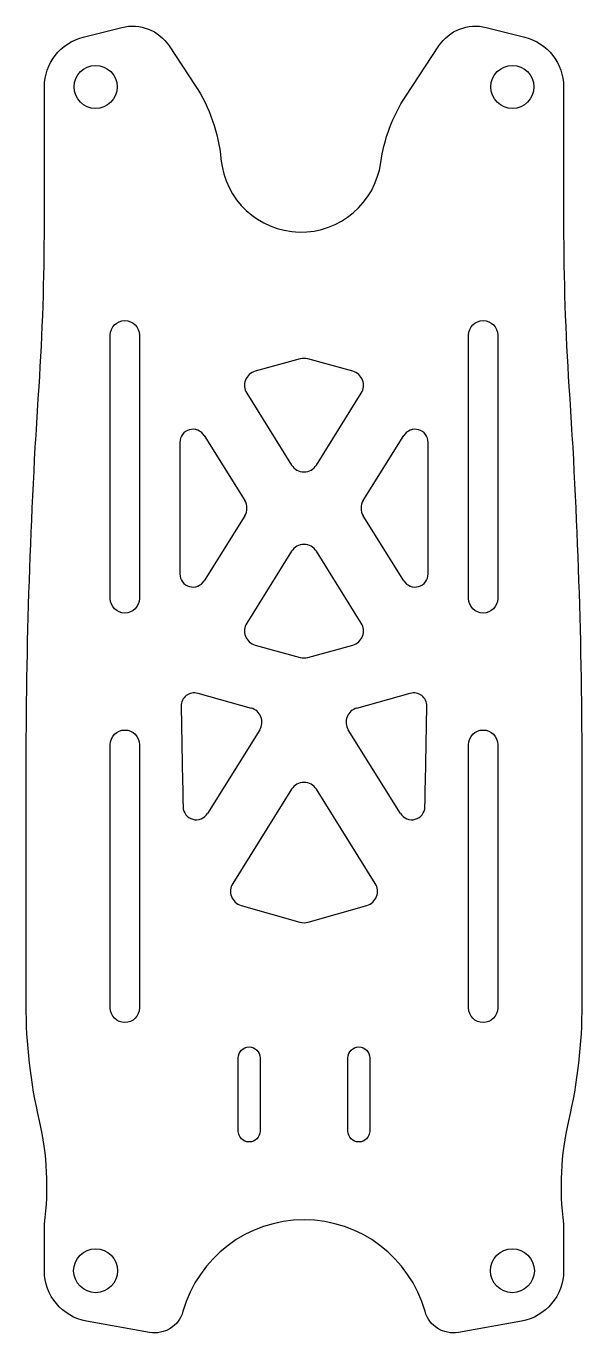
# Model space of a CAD drawing. Header units: millimetres. Extents: x -19 to 19, y -36.4 to 53.
import ezdxf

# ---------------------------------------------------------------- set-up
doc = ezdxf.new("R2010")
doc.units = ezdxf.units.MM
doc.layers.get('0').update_dxf_attribs({"linetype": 'CONTINUOUS'})

msp = doc.modelspace()

# ---------------------------------------------------------------- linework, layer by layer
for p, q in [((-6.826, 24.969), (-4.052, 20.53)), ((4.052, 20.53), (6.826, 24.969)), ((-4.052, 19.47), (-6.826, 15.031)), ((6.826, 15.031), (4.052, 19.47)), ((-7.259, 7.339), (-3.612, 6.33)), ((3.612, 6.33), (7.259, 7.339)), ((-3.031, 4.837), (-6.604, -0.884)), ((6.604, -0.884), (3.031, 4.837))]:
    msp.add_line(p, q)
for points in [[(-7.439, 48.902, -0.12299), (-5.677, 43.871, 0.891419), (5.248, 43.625, -0.111587), (6.954, 48.165), (9.218, 51.608, -0.319533), (12.461, 52.867), (15.109, 52.197, -0.343302), (17.75, 48.804), (17.75, 39.366, 0.016612), (18.117, 28.309, -0.016612), (19, 1.753), (19, -13.949, -0.057257), (18.088, -21.886, 0.090673), (17.75, -28.934), (17.75, -32.144, -0.363386), (14.865, -35.59), (10.554, -36.359, -0.385792), (8.278, -34.933, 0.757208), (-8.278, -34.933, -0.385792), (-10.554, -36.359), (-14.865, -35.59, -0.363386), (-17.75, -32.144), (-17.75, -28.934, 0.090673), (-18.088, -21.886, -0.057257), (-19, -13.949), (-19, 1.753, -0.016612), (-18.117, 28.309, 0.016612), (-17.75, 39.366), (-17.75, 48.804, -0.343302), (-15.109, 52.197), (-12.461, 52.867, -0.319533), (-9.218, 51.608)], [(-13.25, 31.83, -1), (-11.25, 31.83), (-11.25, 13.83, -1), (-13.25, 13.83)], [(11.25, 31.83, -1), (13.25, 31.83), (13.25, 13.83, -1), (11.25, 13.83)], [(-3.918, 27.864), (-0.848, 22.95, 0.554383), (0.848, 22.95), (3.918, 27.864, 0.501541), (3.336, 29.357), (0.266, 30.206, 0.135658), (-0.266, 30.206), (-3.336, 29.357, 0.501541)], [(0.266, 9.794), (3.336, 10.642, 0.501541), (3.918, 12.136), (0.848, 17.05, 0.554383), (-0.848, 17.05), (-3.918, 12.136, 0.501541), (-3.336, 10.642), (-0.266, 9.794, 0.135658)], [(-13.25, 3.83, -1), (-11.25, 3.83), (-11.25, -14.17, -1), (-13.25, -14.17)], [(11.25, 3.83, -1), (13.25, 3.83), (13.25, -14.17, -1), (11.25, -14.17)], [(-4.304, -7.161), (-0.275, -8.313, 0.140224), (0.275, -8.313), (4.304, -7.161, 0.49874), (4.877, -5.669), (0.848, 0.781, 0.554383), (-0.848, 0.781), (-4.877, -5.669, 0.49874)], [(-3, -22.589, -1), (-4.5, -22.589), (-4.5, -17.589, -1), (-3, -17.589)], [(3, -17.589, -1), (4.5, -17.589), (4.5, -22.589, -1), (3, -22.589)]]:
    msp.add_lwpolyline(points, format="xyb", close=True)
for centre, radius in [((-14.25, 48.804), 1.475), ((14.25, 48.804), 1.475), ((-14.25, -32.144), 1.5), ((14.25, -32.144), 1.5)]:
    msp.add_circle(centre, radius)
for centre, radius, start, end in [((-7.589, 24.492), 0.9, 31.9935, 179.7162), ((7.589, 24.492), 0.9, 0.2838, 148.0065), ((-4.901, 20), 1, -31.9935, 31.9935), ((4.901, 20), 1, 148.0065, 211.9935), ((-7.589, 15.508), 0.9, 180.2838, 328.0065), ((7.589, 15.508), 0.9, 211.9935, 359.7159), ((-7.499, 6.471), 0.9, 74.53913, 180.86355), ((7.499, 6.471), 0.9, -0.86384, 105.46087), ((-3.879, 5.366), 1, -31.9935, 74.53913), ((3.879, 5.366), 1, 105.46087, 211.9935), ((-7.368, -0.407), 0.9, 181.32362, 328.0065), ((7.368, -0.407), 0.9, 211.9935, 358.67608)]:
    msp.add_arc(centre, radius, start, end)
for start_param, end_param in [(1.519619, 1.621974), (4.661211, 4.763566), (1.725475, 1.805337), (4.477848, 4.55771)]:
    msp.add_ellipse((0, 20), major_axis=(0, 87.899), ratio=0.096702, start_param=start_param, end_param=end_param)

doc.saveas('drawing.dxf')
